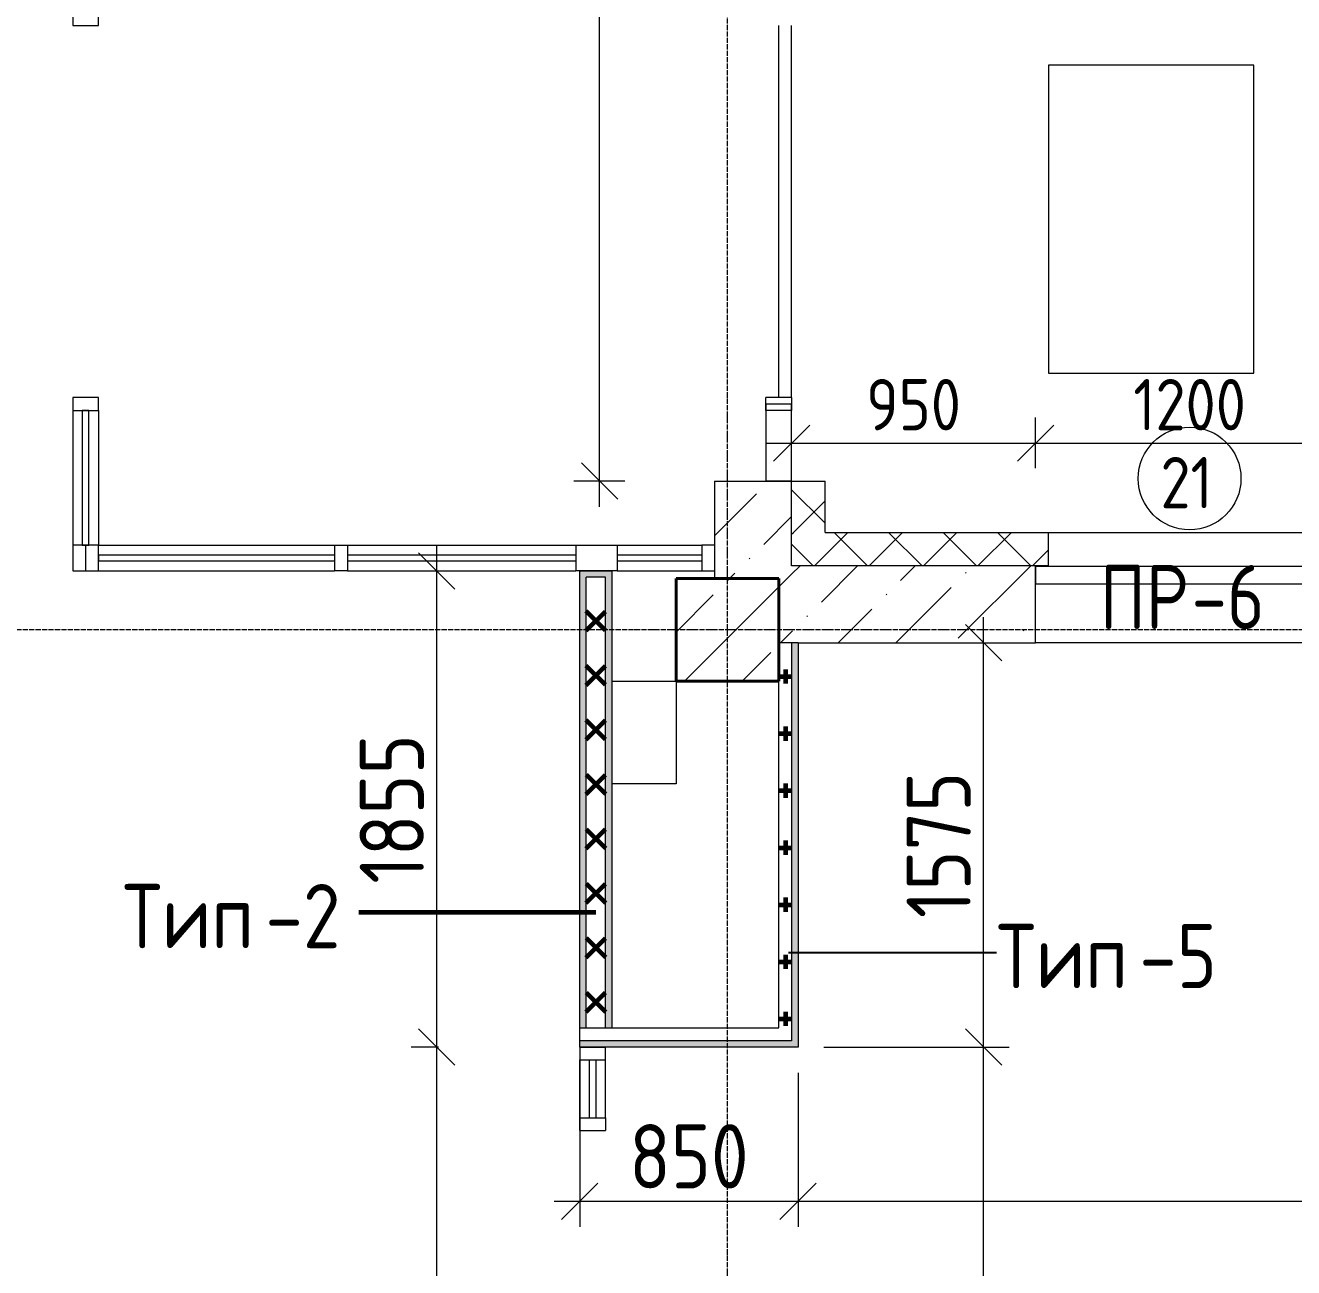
# Model space of a CAD drawing. Header units: millimetres. Extents: x -60946 to 138510, y -262288 to 24501.
# Drawn here: x -4650 to 289, y -41944 to -37105 of the extents above; entities that cross this region are included whole.
import ezdxf

# ---------------------------------------------------------------- set-up
doc = ezdxf.new("R2010")
doc.units = ezdxf.units.MM
doc.linetypes.add('ADSK_Линия сетки', pattern=[25, 20, -2.5, 0, -2.5])
for name, color, linetype, lineweight in [('2)Тип-2', 3, 'Continuous', 60), ('2)Тип-5', 1, 'Continuous', 60), ('_ Окна', 7, 'Continuous', 18), ('Витраж', 7, 'Continuous', 9), ('Марки', 7, 'Continuous', 20), ('Марки окон', 7, 'Continuous', 20), ('Несущие колонны', 7, 'Continuous', 18), ('Окна', 7, 'Continuous', 9), ('Оси', 7, 'Continuous', 9), ('Панели витража', 7, 'Continuous', 9), ('Перекрытие', 7, 'Continuous', 18), ('Размеры', 7, 'Continuous', 9), ('Стены внутренние', 7, 'Continuous', 18), ('Стены наружные', 7, 'Continuous', 18), ('Стены несущие', 7, 'Continuous', 30), ('Стены отделка', 7, 'Continuous', 30), ('Стены штриховка', 7, 'Continuous', 9)]:
    doc.layers.add(name, color=color, linetype=linetype, lineweight=lineweight)
doc.styles.add('GOST Common_2', font='', dxfattribs={"width": 0.9, "height": 250})
doc.styles.add('GOST Common_3', font='', dxfattribs={"width": 0.9, "height": 200})
doc.styles.add('GOST Common_5', font='', dxfattribs={"width": 0.85, "height": 250})
doc.styles.get('GOST Common_2').set_extended_font_data('GOST Common')
doc.styles.get('GOST Common_3').set_extended_font_data('GOST Common')
doc.styles.get('GOST Common_5').set_extended_font_data('GOST Common')
doc.dimstyles.new('ADSK_Основной_2_0', dxfattribs={"dimscale": 304.8, "dimtxt": 201.142999, "dimasz": 0.463911, "dimexe": 0.328084, "dimexo": 0.328084, "dimgap": 0.164042, "dimtad": 1, "dimdec": 3, "dimrnd": 0.001, "dimdsep": 46, "dimtxsty": 'GOST Common_3', "dimblk1": 'OBLIQUE', "dimblk2": 'OBLIQUE', "dimsah": 1, "dimcen": 0.09, "dimdle": 0.328084, "dimazin": 2, "dimtfac": 1, "dimtdec": 4, "dimtix": 1, "dimtmove": 0, "dimatfit": 3, "dimfxl": 1, "dimtvp": 1, "dimtolj": 1, "dimtzin": 0, "dimlwd": 20, "dimlwe": 20, "dimarcsym": 2})
doc.dimstyles.new('ADSK_Основной_2_0_2', dxfattribs={"dimscale": 304.8, "dimtxt": 201.142999, "dimasz": 0.463911, "dimexe": 0.328084, "dimexo": 0.328084, "dimgap": 0.164042, "dimtad": 1, "dimdec": 3, "dimrnd": 0.001, "dimdsep": 46, "dimtxsty": 'GOST Common_3', "dimblk1": 'OBLIQUE', "dimblk2": 'OBLIQUE', "dimsah": 1, "dimcen": 0.09, "dimdle": 0.328084, "dimazin": 2, "dimtfac": 1, "dimtdec": 4, "dimtix": 1, "dimtmove": 0, "dimatfit": 3, "dimfxl": 1, "dimtvp": 1, "dimtolj": 1, "dimtzin": 0, "dimlwd": 20, "dimlwe": 20, "dimarcsym": 2})
doc.dimstyles.new('ADSK_Основной_2_0_3', dxfattribs={"dimscale": 304.8, "dimtxt": 201.142999, "dimasz": 0.463911, "dimexe": 0.328084, "dimexo": 0.328084, "dimgap": 0.164042, "dimtad": 1, "dimdec": 3, "dimrnd": 0.001, "dimdsep": 46, "dimtxsty": 'GOST Common_2', "dimblk1": 'OBLIQUE', "dimblk2": 'OBLIQUE', "dimsah": 1, "dimcen": 0.09, "dimdle": 0.328084, "dimazin": 2, "dimtfac": 1, "dimtdec": 4, "dimtix": 1, "dimtmove": 0, "dimatfit": 3, "dimfxl": 1, "dimtvp": 1, "dimtolj": 1, "dimtzin": 0, "dimlwd": 20, "dimlwe": 20, "dimarcsym": 2})
pattern_1 = [(45, (1283.93, -48864.63), (84.1895, 308.696), [396.875, -79.375, 3.353, -76.022])]
pattern_2 = [(45, (1283.93, -48864.63), (-106.066, 106.066), []), (135, (1283.93, -48864.63), (-106.066, -106.066), [])]
pattern_3 = [(0, (1283.93, -48864.63), (111.125, 111.125), [55.562, -166.687]), (90, (1311.72, -48892.41), (-111.125, 111.125), [55.562, -166.687])]

# ---------------------------------------------------------------- blocks, each defined once
blk = doc.blocks.new('ADSK_КолоннаЖБ_Прямоугольная - 400x400 мм-1807143-Кладочный план 1-го этажа')
at = {"layer": 'Несущие колонны', "lineweight": 40}
for p, q in [((-200, 200), (200, 200)), ((-200, -200), (-200, 200)), ((200, 200), (200, -200)), ((200, -200), (-200, -200))]:
    blk.add_line(p, q, dxfattribs=at)
blk = doc.blocks.new('Прямоугольный импост - 50х100-3396087-Кладочный план 1-го этажа')
at = {"layer": 'Витраж', "lineweight": 18}
for p, q in [((25, 50), (-25, 50)), ((-25, 50), (-25, -50)), ((25, 50), (25, -50)), ((-25, -50), (25, -50))]:
    blk.add_line(p, q, dxfattribs=at)
blk = doc.blocks.new('Прямоугольный импост - 300х100 уширенный профиль-3396091-Кладочный план 1-го этажа')
at = {"layer": 'Витраж', "lineweight": 18}
for p, q in [((0, 50), (-300, 50)), ((-300, 50), (-300, -50)), ((0, 50), (0, -50)), ((-300, -50), (0, -50))]:
    blk.add_line(p, q, dxfattribs=at)
blk = doc.blocks.new('Системная панель - ADSK_Cтеклопакет_25-3521199-Кладочный план 1-го этажа')
at = {"layer": 'Панели витража', "lineweight": 18}
for p, q in [((262.5, 12.5), (-262.5, 12.5)), ((-262.5, 12.5), (-262.5, -12.5)), ((262.5, -12.5), (262.5, 12.5)), ((-262.5, -12.5), (262.5, -12.5))]:
    blk.add_line(p, q, dxfattribs=at)
blk = doc.blocks.new('Прямоугольный импост - 300х100 уширенный профиль-3521195-Кладочный план 1-го этажа')
at = {"layer": 'Витраж'}
for p, q in [((-5750, 10260), (-5750, 9735)), ((-5650, 10260), (-5650, 9735))]:
    blk.add_line(p, q, dxfattribs=at)
blk = doc.blocks.new('Прямоугольный импост - 50х100-V5-Кладочный план 1-го этажа')
at = {"layer": 'Витраж', "lineweight": 18}
for p, q in [((-25, 50), (25, 50)), ((-25, -50), (-25, 50)), ((25, 50), (25, -50)), ((25, -50), (-25, -50))]:
    blk.add_line(p, q, dxfattribs=at)
blk = doc.blocks.new('Квадратный угловой импост - 100х100 мм-3520825-Кладочный план 1-го этажа')
at = {"layer": 'Витраж', "lineweight": 18}
for p, q in [((50, 50), (-50, 50)), ((-50, 50), (-50, -50)), ((50, -50), (50, 50)), ((-50, -50), (50, -50))]:
    blk.add_line(p, q, dxfattribs=at)
blk = doc.blocks.new('ОКНО L01 _СТ_RS - ОК-8_1200х2000h_противоударное-3556847-Кладочный план 1-го этажа')
at = {"layer": '_ Окна'}
for p, q in [((-638.1, 149), (561.9, 149)), ((-638.1, 149), (-638.1, 79)), ((-638.1, 149), (-633.1, 149)), ((561.9, 149), (556.9, 149)), ((561.9, 149), (561.9, 79)), ((-638.1, 79), (561.9, 79)), ((-638.1, 79), (-598.1, 79)), ((561.9, 79), (521.9, 79))]:
    blk.add_line(p, q, dxfattribs=at)
blk = doc.blocks.new('Системная панель - ADSK_стемалит_25-3522521-Кладочный план 1-го этажа')
at = {"layer": 'Панели витража', "lineweight": 18}
for p, q in [((-165, 12.5), (165, 12.5)), ((-165, -12.5), (-165, 12.5)), ((165, -12.5), (165, 12.5)), ((165, -12.5), (-165, -12.5))]:
    blk.add_line(p, q, dxfattribs=at)
blk = doc.blocks.new('Прямоугольный импост - 300х100 уширенный профиль-3525572-Кладочный план 1-го этажа')
at = {"layer": 'Витраж'}
for p, q in [((-3630, 9735), (-3300, 9735)), ((-3630, 9635), (-3300, 9635))]:
    blk.add_line(p, q, dxfattribs=at)
blk = doc.blocks.new('Прямоугольный импост - 50х100 мм-3522522-Кладочный план 1-го этажа')
at = {"layer": 'Витраж', "lineweight": 18}
for p, q in [((-50, 50), (0, 50)), ((-50, -50), (-50, 50)), ((0, 50), (0, -50)), ((0, -50), (-50, -50))]:
    blk.add_line(p, q, dxfattribs=at)
blk = doc.blocks.new('Системная панель - ADSK_Cтеклопакет_25 мм-3217350-Кладочный план 1-го этажа')
at = {"layer": 'Панели витража', "lineweight": 18}
for p, q in [((-112.5, 12.5), (112.5, 12.5)), ((-112.5, -12.5), (-112.5, 12.5)), ((112.5, -12.5), (112.5, 12.5)), ((112.5, -12.5), (-112.5, -12.5))]:
    blk.add_line(p, q, dxfattribs=at)
blk = doc.blocks.new('Прямоугольный импост - 50х100 мм-3217347-Кладочный план 1-го этажа')
at = {"layer": 'Витраж'}
for p, q in [((37450, -420), (37225, -420)), ((37450, -520), (37225, -520))]:
    blk.add_line(p, q, dxfattribs=at)
blk = doc.blocks.new('Прямоугольный импост - 50х100 мм-3213554-Кладочный план 1-го этажа')
at = {"layer": 'Витраж', "lineweight": 18}
for p, q in [((0, 50), (-50, 50)), ((-50, 50), (-50, -50)), ((0, 50), (0, -50)), ((-50, -50), (0, -50))]:
    blk.add_line(p, q, dxfattribs=at)
blk = doc.blocks.new('Прямоугольный импост - 50х100 мм-3213551-Кладочный план 1-го этажа')
at = {"layer": 'Витраж', "lineweight": 18}
for p, q in [((25, 50), (-25, 50)), ((-25, 50), (-25, -50)), ((25, 50), (25, -50)), ((-25, -50), (25, -50))]:
    blk.add_line(p, q, dxfattribs=at)
blk = doc.blocks.new('Системная панель - ADSK_Cтеклопакет_25 мм-3522523-Кладочный план 1-го этажа')
at = {"layer": 'Панели витража', "lineweight": 18}
for p, q in [((-445, 12.5), (445, 12.5)), ((-445, -12.5), (-445, 12.5)), ((445, -12.5), (445, 12.5)), ((445, -12.5), (-445, -12.5))]:
    blk.add_line(p, q, dxfattribs=at)
blk = doc.blocks.new('Прямоугольный импост - 300х100 уширенный профиль-3525573-Кладочный план 1-го этажа')
at = {"layer": 'Витраж'}
for p, q in [((-4680, 9735), (-3790, 9735)), ((-4680, 9635), (-3790, 9635))]:
    blk.add_line(p, q, dxfattribs=at)
blk = doc.blocks.new('Прямоугольный импост - 160х100 уширенный профиль-3525574-Кладочный план 1-го этажа')
at = {"layer": 'Витраж', "lineweight": 18}
for p, q in [((80, 50), (-80, 50)), ((-80, 50), (-80, -50)), ((80, 50), (80, -50)), ((-80, -50), (80, -50))]:
    blk.add_line(p, q, dxfattribs=at)
blk = doc.blocks.new('Системная панель - ADSK_Cтеклопакет_25 мм-3522524-Кладочный план 1-го этажа')
at = {"layer": 'Панели витража', "lineweight": 18}
for p, q in [((-460, 12.5), (460, 12.5)), ((-460, -12.5), (-460, 12.5)), ((460, -12.5), (460, 12.5)), ((460, -12.5), (-460, -12.5))]:
    blk.add_line(p, q, dxfattribs=at)
blk = doc.blocks.new('Прямоугольный импост - 300х100 уширенный профиль-3525555-Кладочный план 1-го этажа')
at = {"layer": 'Витраж'}
for p, q in [((-5650, 9735), (-4730, 9735)), ((-5650, 9635), (-4730, 9635))]:
    blk.add_line(p, q, dxfattribs=at)
blk = doc.blocks.new('Прямоугольный импост - 50х100 мм-3525556-Кладочный план 1-го этажа')
at = {"layer": 'Витраж', "lineweight": 18}
for p, q in [((25, 50), (-25, 50)), ((-25, 50), (-25, -50)), ((25, 50), (25, -50)), ((-25, -50), (25, -50))]:
    blk.add_line(p, q, dxfattribs=at)
blk = doc.blocks.new('Прямоугольный импост - 50х100 мм-3521226-Кладочный план 1-го этажа')
at = {"layer": 'Витраж', "lineweight": 18}
for p, q in [((0, 50), (-50, 50)), ((-50, 50), (-50, -50)), ((0, 50), (0, -50)), ((-50, -50), (0, -50))]:
    blk.add_line(p, q, dxfattribs=at)
blk = doc.blocks.new('_Oblique')
at = {"color": 0, "linetype": 'ByBlock', "lineweight": -2}
blk.add_line((-0.5, -0.5), (0.5, 0.5), dxfattribs=at)
blk = doc.blocks.new('*D4178')
at = {"layer": 'Defpoints', "color": 0, "transparency": 16777216}
for p in [(-716.1, -38732.1), (-716.1, -38930), (-1666.1, -39079.7)]:
    blk.add_point(p, dxfattribs=at)
at = {"layer": 'Размеры', "color": 0, "lineweight": 20, "transparency": 16777216}
for p, q in [((-1666.1, -38979.7), (-1666.1, -38632.1)), ((-716.1, -38830), (-716.1, -38632.1)), ((-1766.1, -38732.1), (-616.1, -38732.1))]:
    blk.add_line(p, q, dxfattribs=at)
at = {"layer": 'Размеры', "color": 0, "lineweight": 20, "transparency": 16777216, "xscale": 141.4, "yscale": 141.4, "zscale": 141.4, "rotation": 180}
blk.add_blockref('_Oblique', (-1666.1, -38732.1), dxfattribs=at)
at = {"layer": 'Размеры', "color": 0, "lineweight": 20, "transparency": 16777216, "xscale": 141.4, "yscale": 141.4, "zscale": 141.4}
blk.add_blockref('_Oblique', (-716.1, -38732.1), dxfattribs=at)
at = {"layer": 'Размеры', "color": 0, "lineweight": 9, "transparency": 16777216, "insert": (-1191.1, -38582.1), "char_height": 200, "width": 454.106, "attachment_point": 5, "style": 'GOST Common_3'}
blk.add_mtext('\\A1;950', dxfattribs=at)
blk = doc.blocks.new('*D4179')
at = {"layer": 'Defpoints', "color": 0, "transparency": 16777216}
for p in [(483.9, -38732.1), (-716.1, -38930), (483.9, -38930)]:
    blk.add_point(p, dxfattribs=at)
at = {"layer": 'Размеры', "color": 0, "lineweight": 20, "transparency": 16777216}
for p, q in [((-716.1, -38830), (-716.1, -38632.1)), ((483.9, -38830), (483.9, -38632.1)), ((-816.1, -38732.1), (583.9, -38732.1))]:
    blk.add_line(p, q, dxfattribs=at)
at = {"layer": 'Размеры', "color": 0, "lineweight": 20, "transparency": 16777216, "xscale": 141.4, "yscale": 141.4, "zscale": 141.4, "rotation": 180}
blk.add_blockref('_Oblique', (-716.1, -38732.1), dxfattribs=at)
at = {"layer": 'Размеры', "color": 0, "lineweight": 20, "transparency": 16777216, "xscale": 141.4, "yscale": 141.4, "zscale": 141.4}
blk.add_blockref('_Oblique', (483.9, -38732.1), dxfattribs=at)
at = {"layer": 'Размеры', "color": 0, "lineweight": 9, "transparency": 16777216, "insert": (-116.1, -38582.1), "char_height": 200, "width": 560.473, "attachment_point": 5, "style": 'GOST Common_3'}
blk.add_mtext('\\A1;1200', dxfattribs=at)
blk = doc.blocks.new('*D4029')
at = {"layer": 'Defpoints', "color": 0, "transparency": 16777216}
for p in [(-2414, -34259.7), (-2116.1, -34259.7), (-2216.1, -38879.7)]:
    blk.add_point(p, dxfattribs=at)
at = {"layer": 'Размеры', "color": 0, "lineweight": 20, "transparency": 16777216}
for p, q in [((-2414, -38979.7), (-2414, -34159.7)), ((-2216.1, -34259.7), (-2514, -34259.7)), ((-2316.1, -38879.7), (-2514, -38879.7))]:
    blk.add_line(p, q, dxfattribs=at)
at = {"layer": 'Размеры', "color": 0, "lineweight": 20, "transparency": 16777216, "xscale": 141.4, "yscale": 141.4, "zscale": 141.4}
for p, rotation in [((-2414, -34259.7), 90), ((-2414, -38879.7), 270)]:
    blk.add_blockref('_Oblique', p, dxfattribs=dict(at, rotation=rotation))
at = {"layer": 'Размеры', "color": 0, "lineweight": 9, "transparency": 16777216, "insert": (-2564, -36569.7), "char_height": 200, "width": 625.93, "attachment_point": 5, "rotation": 90, "style": 'GOST Common_3'}
blk.add_mtext('\\A1;4620', dxfattribs=at)
blk = doc.blocks.new('*D3784')
at = {"layer": 'Defpoints', "color": 0, "transparency": 16777216}
for p in [(-1641.1, -41084.7), (-918.7, -41084.7), (-1018.7, -45184.7)]:
    blk.add_point(p, dxfattribs=at)
at = {"layer": 'Размеры', "color": 0, "lineweight": 20, "transparency": 16777216}
for p, q in [((-918.7, -45284.7), (-918.7, -40984.7)), ((-1541.1, -41084.7), (-818.7, -41084.7)), ((-918.7, -45184.7), (-818.7, -45184.7))]:
    blk.add_line(p, q, dxfattribs=at)
at = {"layer": 'Размеры', "color": 0, "lineweight": 20, "transparency": 16777216, "xscale": 141.4, "yscale": 141.4, "zscale": 141.4}
for p, rotation in [((-918.7, -41084.7), 90), ((-918.7, -45184.7), 270)]:
    blk.add_blockref('_Oblique', p, dxfattribs=dict(at, rotation=rotation))
at = {"layer": 'Размеры', "color": 0, "lineweight": 9, "transparency": 16777216, "insert": (-1093.7, -43134.7), "char_height": 250, "width": 580.928, "attachment_point": 5, "rotation": 90, "style": 'GOST Common_2'}
blk.add_mtext('\\A1;4100', dxfattribs=at)
blk = doc.blocks.new('*D3785')
at = {"layer": 'Defpoints', "color": 0, "transparency": 16777216}
for p in [(-1018.7, -39509.7), (-918.7, -39509.7), (-1641.1, -41084.7)]:
    blk.add_point(p, dxfattribs=at)
at = {"layer": 'Размеры', "color": 0, "lineweight": 20, "transparency": 16777216}
for p, q in [((-918.7, -41184.7), (-918.7, -39409.7)), ((-918.7, -39509.7), (-818.7, -39509.7)), ((-1541.1, -41084.7), (-818.7, -41084.7))]:
    blk.add_line(p, q, dxfattribs=at)
at = {"layer": 'Размеры', "color": 0, "lineweight": 20, "transparency": 16777216, "xscale": 141.4, "yscale": 141.4, "zscale": 141.4}
for p, rotation in [((-918.7, -39509.7), 90), ((-918.7, -41084.7), 270)]:
    blk.add_blockref('_Oblique', p, dxfattribs=dict(at, rotation=rotation))
at = {"layer": 'Размеры', "color": 0, "lineweight": 9, "transparency": 16777216, "insert": (-1093.7, -40297.2), "char_height": 250, "width": 560.473, "attachment_point": 5, "rotation": 90, "style": 'GOST Common_2'}
blk.add_mtext('\\A1;1575', dxfattribs=at)
blk = doc.blocks.new('*D3786')
at = {"layer": 'Defpoints', "color": 0, "transparency": 16777216}
for p in [(-2491.1, -41009.7), (-1641.1, -41084.7), (-1641.1, -41685.2)]:
    blk.add_point(p, dxfattribs=at)
at = {"layer": 'Размеры', "color": 0, "lineweight": 20, "transparency": 16777216}
for p, q in [((-2491.1, -41109.7), (-2491.1, -41785.2)), ((-1641.1, -41184.7), (-1641.1, -41785.2)), ((-2591.1, -41685.2), (-1541.1, -41685.2))]:
    blk.add_line(p, q, dxfattribs=at)
at = {"layer": 'Размеры', "color": 0, "lineweight": 20, "transparency": 16777216, "xscale": 141.4, "yscale": 141.4, "zscale": 141.4, "rotation": 180}
blk.add_blockref('_Oblique', (-2491.1, -41685.2), dxfattribs=at)
at = {"layer": 'Размеры', "color": 0, "lineweight": 20, "transparency": 16777216, "xscale": 141.4, "yscale": 141.4, "zscale": 141.4}
blk.add_blockref('_Oblique', (-1641.1, -41685.2), dxfattribs=at)
at = {"layer": 'Размеры', "color": 0, "lineweight": 9, "transparency": 16777216, "insert": (-2066.1, -41510.2), "char_height": 250, "width": 454.106, "attachment_point": 5, "style": 'GOST Common_2'}
blk.add_mtext('\\A1;850', dxfattribs=at)
blk = doc.blocks.new('*D3787')
at = {"layer": 'Defpoints', "color": 0, "transparency": 16777216}
for p in [(-1641.1, -41084.7), (3658.9, -41585.2), (3658.9, -41685.2)]:
    blk.add_point(p, dxfattribs=at)
at = {"layer": 'Размеры', "color": 0, "lineweight": 20, "transparency": 16777216}
for p, q in [((-1641.1, -41184.7), (-1641.1, -41785.2)), ((-1741.1, -41685.2), (3758.9, -41685.2)), ((3658.9, -41685.2), (3658.9, -41785.2))]:
    blk.add_line(p, q, dxfattribs=at)
at = {"layer": 'Размеры', "color": 0, "lineweight": 20, "transparency": 16777216, "xscale": 141.4, "yscale": 141.4, "zscale": 141.4, "rotation": 180}
blk.add_blockref('_Oblique', (-1641.1, -41685.2), dxfattribs=at)
at = {"layer": 'Размеры', "color": 0, "lineweight": 20, "transparency": 16777216, "xscale": 141.4, "yscale": 141.4, "zscale": 141.4}
blk.add_blockref('_Oblique', (3658.9, -41685.2), dxfattribs=at)
at = {"layer": 'Размеры', "color": 0, "lineweight": 9, "transparency": 16777216, "insert": (1008.9, -41510.2), "char_height": 250, "width": 605.475, "attachment_point": 5, "style": 'GOST Common_2'}
blk.add_mtext('\\A1;5300', dxfattribs=at)
blk = doc.blocks.new('*D3790')
at = {"layer": 'Defpoints', "color": 0, "transparency": 16777216}
for p in [(-3048.3, -41084.7), (-2941.1, -41084.7), (-2491.1, -45184.7)]:
    blk.add_point(p, dxfattribs=at)
at = {"layer": 'Размеры', "color": 0, "lineweight": 20, "transparency": 16777216}
for p, q in [((-3048.3, -45284.7), (-3048.3, -40984.7)), ((-3041.1, -41084.7), (-3148.3, -41084.7)), ((-2591.1, -45184.7), (-3148.3, -45184.7))]:
    blk.add_line(p, q, dxfattribs=at)
at = {"layer": 'Размеры', "color": 0, "lineweight": 20, "transparency": 16777216, "xscale": 141.4, "yscale": 141.4, "zscale": 141.4}
for p, rotation in [((-3048.3, -41084.7), 90), ((-3048.3, -45184.7), 270)]:
    blk.add_blockref('_Oblique', p, dxfattribs=dict(at, rotation=rotation))
at = {"layer": 'Размеры', "color": 0, "lineweight": 9, "transparency": 16777216, "insert": (-3223.3, -43134.7), "char_height": 250, "width": 580.928, "attachment_point": 5, "rotation": 90, "style": 'GOST Common_2'}
blk.add_mtext('\\A1;4100', dxfattribs=at)
blk = doc.blocks.new('*D3791')
at = {"layer": 'Defpoints', "color": 0, "transparency": 16777216}
for p in [(-3148.3, -39229.7), (-3048.3, -39229.7), (-2941.1, -41084.7)]:
    blk.add_point(p, dxfattribs=at)
at = {"layer": 'Размеры', "color": 0, "lineweight": 20, "transparency": 16777216}
for p, q in [((-3048.3, -41184.7), (-3048.3, -39129.7)), ((-3048.3, -39229.7), (-2948.3, -39229.7)), ((-3041.1, -41084.7), (-3148.3, -41084.7))]:
    blk.add_line(p, q, dxfattribs=at)
at = {"layer": 'Размеры', "color": 0, "lineweight": 20, "transparency": 16777216, "xscale": 141.4, "yscale": 141.4, "zscale": 141.4}
for p, rotation in [((-3048.3, -39229.7), 90), ((-3048.3, -41084.7), 270)]:
    blk.add_blockref('_Oblique', p, dxfattribs=dict(at, rotation=rotation))
at = {"layer": 'Размеры', "color": 0, "lineweight": 9, "transparency": 16777216, "insert": (-3223.3, -40157.2), "char_height": 250, "width": 560.473, "attachment_point": 5, "rotation": 90, "style": 'GOST Common_2'}
blk.add_mtext('\\A1;1855', dxfattribs=at)
blk = doc.blocks.new('М_окна1 - Маркировка типоразмера-1510237-Кладочный план 1-го этажа')
at = {"layer": 'Марки окон'}
blk.add_circle((0, 0), 2, dxfattribs=at)

msp = doc.modelspace()

# ---------------------------------------------------------------- hatches: boundary and pattern name
at = {"layer": '2)Тип-2'}
for points in [[(-2466.0657, -41009.6624), (-2466.0657, -39229.6624), (-2491.0657, -39229.6624), (-2491.0657, -41009.6624)], [(-2366.0657, -41009.6624), (-2366.0657, -39229.6624), (-2466.0657, -39229.6624), (-2466.0657, -39254.6624), (-2391.0657, -39254.6624), (-2391.0657, -41009.6624)]]:
    msp.add_hatch(color=256, dxfattribs=at).paths.add_polyline_path(points)
h = msp.add_hatch(dxfattribs=at)
h.set_pattern_fill('FP_4', color=256, style=0, pattern_type=2)
h.set_pattern_definition(pattern_2)
h.paths.add_polyline_path([(-2466.0657, -41009.6624), (-2391.0657, -41009.6624), (-2391.0657, -39254.6624), (-2466.0657, -39254.6624), (-2466.0657, -40973.4427)])
at = {"layer": '2)Тип-5', "true_color": 0xd50000}
h = msp.add_hatch(dxfattribs=at)
h.set_pattern_fill('FP_6', color=12, style=0, pattern_type=2)
h.set_pattern_definition(pattern_3)
h.paths.add_polyline_path([(-1716.0657, -41009.6624), (-1666.0657, -41009.6624), (-1666.0657, -39509.6624), (-1716.0657, -39509.6624), (-1716.0657, -40973.4427)])
for points in [[(-1666.0657, -41059.6624), (-1641.0657, -41059.6624), (-1641.0657, -39509.6624), (-1666.0657, -39509.6624), (-1666.0657, -41009.6624)], [(-1641.0657, -41084.6624), (-1641.0657, -41059.6624), (-2491.0657, -41059.6624), (-2491.0657, -41084.6624)]]:
    msp.add_hatch(color=12, dxfattribs=at).paths.add_polyline_path(points)
h = msp.add_hatch(dxfattribs=at)
h.set_pattern_fill('FP_6', color=12, style=0, pattern_type=2)
h.set_pattern_definition(pattern_3)
h.paths.add_polyline_path([(-2491.0657, -41059.6624), (-1666.0657, -41059.6624), (-1666.0657, -41009.6624), (-2491.0657, -41009.6624)])
at = {"layer": 'Несущие колонны', "lineweight": 9}
h = msp.add_hatch(dxfattribs=at)
h.set_pattern_fill('FP_3', color=256, style=0, pattern_type=2)
h.set_pattern_definition([(45, (1283.93, -48864.63), (-224.506, 224.506), []), (45, (1508.44, -48864.63), (-224.506, 224.506), [396.875, -79.375, 3.353, -76.022])])
h.paths.add_polyline_path([(-2116.0657, -39659.6624), (-1716.0657, -39659.6624), (-1716.0657, -39259.6624), (-2116.0657, -39259.6624)])
at = {"layer": 'Стены внутренние', "lineweight": 9}
h = msp.add_hatch(dxfattribs=at)
h.set_pattern_fill('FP_1', color=256, style=0, pattern_type=2)
h.set_pattern_definition(pattern_1)
h.paths.add_polyline_path([(-1666.0657, -39509.6624), (-1666.0657, -38879.6624), (-1966.0657, -38879.6624), (-1966.0657, -39259.6624), (-1716.0657, -39259.6624), (-1716.0657, -39509.6624)])
h.paths.add_polyline_path([(-1966.0657, -33859.6624), (-1666.0657, -33859.6624), (-1666.0657, -33559.6624), (-1966.0657, -33559.6624)])
h.paths.add_polyline_path([(-1666.0657, -32409.6624), (-1666.0657, -30459.6624), (-1966.0657, -30459.6624), (-1966.0657, -32409.6624)])
h.paths.add_polyline_path([(-1966.0657, -30059.6624), (-1666.0657, -30059.6624), (-1666.0657, -25259.6624), (-1966.0657, -25259.6624), (-1966.0657, -28091.7649)])
h = msp.add_hatch(dxfattribs=at)
h.set_pattern_fill('FP_1', color=256, style=0, pattern_type=2)
h.set_pattern_definition(pattern_1)
h.paths.add_polyline_path([(6483.9343, -39509.6624), (7783.9343, -39509.6624), (7783.9343, -39209.6624), (6483.9343, -39210.6624)])
h.paths.add_polyline_path([(9233.9343, -39509.6624), (9883.9343, -39509.6624), (9883.9343, -39209.6624), (9233.9343, -39209.6624)])
h.paths.add_polyline_path([(1683.9343, -39509.6624), (1683.9343, -39210.6624), (483.9343, -39210.6624), (483.9343, -39509.6624)])
h.paths.add_polyline_path([(-716.0657, -39509.6624), (-716.0657, -39210.6624), (-1666.0657, -39209.6624), (-1666.0657, -39509.6624), (-1250.418, -39509.6624)])
h.paths.add_polyline_path([(4883.9343, -39509.6624), (4883.9343, -39210.6624), (4283.9343, -39209.6624), (4283.9343, -39509.6624)])
h.paths.add_polyline_path([(3783.9343, -39509.6624), (3883.9343, -39509.6624), (3883.9343, -39209.6624), (3283.9343, -39210.6624), (3283.9343, -39509.6624), (3758.9343, -39509.6624)])
at = {"layer": 'Стены наружные', "lineweight": 9}
h = msp.add_hatch(dxfattribs=at)
h.set_pattern_fill('FP_4', color=256, style=0, pattern_type=2)
h.set_pattern_definition(pattern_2)
h.paths.add_polyline_path([(-1666.0657, -39079.6624), (-1536.0657, -39079.6624), (-1536.0657, -38879.6624), (-1666.0657, -38879.6624)])
h.paths.add_polyline_path([(-1536.0657, -34259.6624), (-1536.0657, -33559.6624), (-1666.0657, -33559.6624), (-1666.0657, -34259.6624)])
h.paths.add_polyline_path([(-1536.0657, -32409.6624), (-1536.0657, -25259.6624), (-1666.0657, -25259.6624), (-1666.0657, -32409.6624)])
h = msp.add_hatch(dxfattribs=at)
h.set_pattern_fill('FP_4', color=256, style=0, pattern_type=2)
h.set_pattern_definition(pattern_2)
h.paths.add_polyline_path([(9883.9343, -39209.6624), (9883.9343, -39079.6624), (9233.9343, -39079.6624), (9233.9343, -39209.6624)])
h.paths.add_polyline_path([(7783.9343, -39209.6624), (7783.9343, -39079.6624), (6433.9343, -39079.6624), (6433.9343, -39209.6624)])
h.paths.add_polyline_path([(-666.0657, -39209.6624), (-666.0657, -39079.6624), (-1666.0657, -39079.6624), (-1666.0657, -39209.6624), (-1250.418, -39209.6624)])
h.paths.add_polyline_path([(3883.9343, -39209.6624), (4933.9343, -39209.6624), (4933.9343, -39079.6624), (3233.9343, -39079.6624), (3233.9343, -39209.6624)])
h.paths.add_polyline_path([(1733.9343, -39209.6624), (1733.9343, -39079.6624), (433.9343, -39079.6624), (433.9343, -39209.6624)])

# ---------------------------------------------------------------- linework, layer by layer
at = {"layer": '2)Тип-2'}
msp.add_line((-2428.5657, -40560.4258), (-3351.2891, -40560.4258), dxfattribs=at)
at = {"layer": '2)Тип-5', "lineweight": 25}
msp.add_line((-1678.5657, -40715.949), (-867.9083, -40715.949), dxfattribs=at)
at = {"layer": 'Несущие колонны', "lineweight": 9}
for p, q in [((-1966.0657, -39259.6624), (-2116.0657, -39259.6624)), ((-2116.0657, -39659.6624), (-2116.0657, -39259.6624)), ((-1716.0657, -39259.6624), (-1966.0657, -39259.6624)), ((-1716.0657, -39259.6624), (-1716.0657, -39509.6624)), ((-1716.0657, -39509.6624), (-1716.0657, -39659.6624)), ((-1716.0657, -39659.6624), (-2116.0657, -39659.6624))]:
    msp.add_line(p, q, dxfattribs=at)
at = {"layer": 'Оси', "linetype": 'ADSK_Линия сетки', "lineweight": 5}
for p, q in [((-1916.0657, -59838.5137), (-1916.0657, -24363.7173)), ((63681.4538, -39459.6624), (-23956.1623, -39459.6624))]:
    msp.add_line(p, q, dxfattribs=at)
at = {"layer": 'Перекрытие'}
for p, q in [((-1716.0657, -38554.6624), (-1716.0657, -37104.6624)), ((-1666.0657, -38554.6624), (-1666.0657, -37104.6624)), ((-666.0657, -37259.6624), (-666.0657, -38459.6624)), ((133.9343, -37259.6624), (-666.0657, -37259.6624)), ((133.9343, -38459.6624), (133.9343, -37259.6624)), ((-666.0657, -38459.6624), (133.9343, -38459.6624)), ((-2366.0657, -39659.6624), (-2116.0657, -39659.6624)), ((-2116.0657, -39659.6624), (-2116.0657, -40059.6624)), ((-2116.0657, -40059.6624), (-2366.0657, -40059.6624))]:
    msp.add_line(p, q, dxfattribs=at)
at = {"layer": 'Стены внутренние', "lineweight": 5}
msp.add_line((483.9343, -39509.6624), (-716.0657, -39509.6624), dxfattribs=at)
at = {"layer": 'Стены наружные', "lineweight": 9}
msp.add_line((-666.0657, -39079.6624), (433.9343, -39079.6624), dxfattribs=at)
at = {"layer": 'Стены несущие', "lineweight": 9}
for p, q in [((-1966.0657, -38879.6624), (-1966.0657, -39259.6624)), ((-1966.0657, -38879.6624), (-1666.0657, -38879.6624)), ((-1666.0657, -39209.6624), (-1666.0657, -39079.6624)), ((-716.0657, -39210.6624), (-666.0657, -39210.6624)), ((-716.0657, -39509.6624), (-716.0657, -39210.6624)), ((-666.0657, -39209.6624), (-666.0657, -39210.6624)), ((-2491.0657, -41059.6624), (-2491.0657, -39229.6624)), ((-2491.0657, -39229.6624), (-2366.0657, -39229.6624)), ((-2366.0657, -39229.6624), (-2366.0657, -41009.6624)), ((-1716.0657, -41009.6624), (-1716.0657, -39509.6624)), ((-1641.0657, -39509.6624), (-716.0657, -39509.6624)), ((-2366.0657, -41009.6624), (-1716.0657, -41009.6624))]:
    msp.add_line(p, q, dxfattribs=at)
at = {"layer": 'Стены отделка', "lineweight": 18}
for p, q in [((-1666.0657, -38879.6624), (-1536.0657, -38879.6624)), ((-1536.0657, -39079.6624), (-1536.0657, -38879.6624)), ((-1536.0657, -39079.6624), (-666.0657, -39079.6624)), ((-666.0657, -39209.6624), (-666.0657, -39079.6624)), ((-1641.0657, -39509.6624), (-1641.0657, -41084.6624)), ((-2491.0657, -41084.6624), (-2491.0657, -41059.6624)), ((-1641.0657, -41084.6624), (-2491.0657, -41084.6624))]:
    msp.add_line(p, q, dxfattribs=at)
at = {"layer": 'Стены штриховка', "lineweight": 9}
for p, q in [((-1666.0657, -39079.6624), (-1666.0657, -38879.6624)), ((-666.0657, -39209.6624), (-1666.0657, -39209.6624)), ((-2466.0657, -41009.6624), (-2466.0657, -39254.6624)), ((-2391.0657, -39254.6624), (-2466.0657, -39254.6624)), ((-2391.0657, -41009.6624), (-2391.0657, -39254.6624)), ((-1966.0657, -39259.6624), (-1716.0657, -39259.6624)), ((-1716.0657, -39259.6624), (-1716.0657, -39509.6624)), ((-1641.0657, -39509.6624), (-1716.0657, -39509.6624)), ((-1666.0657, -39509.6624), (-1666.0657, -41059.6624)), ((-2491.0657, -41009.6624), (-2366.0657, -41009.6624)), ((-1666.0657, -41059.6624), (-2491.0657, -41059.6624))]:
    msp.add_line(p, q, dxfattribs=at)

# ---------------------------------------------------------------- block references
at = {"layer": 'Витраж', "extrusion": (0, 0, -1), "rotation": 89.99999999999972}
for p in [(4416.0657, -37079.6624), (4416.0657, -38579.6624)]:
    msp.add_blockref('Прямоугольный импост - 50х100-V5-Кладочный план 1-го этажа', p, dxfattribs=at)
at = {"layer": 'Витраж', "lineweight": 18, "extrusion": (0, 0, -1)}
for name, p, rotation in [('Прямоугольный импост - 50х100-3396087-Кладочный план 1-го этажа', (1716.0657, -38579.6624), 89.99999999999972), ('Прямоугольный импост - 50х100 мм-3213551-Кладочный план 1-го этажа', (2441.0657, -41384.6624), 270.0000000000001)]:
    msp.add_blockref(name, p, dxfattribs=dict(at, rotation=rotation))
at = {"layer": 'Витраж'}
for name, p in [('Прямоугольный импост - 300х100 уширенный профиль-3521195-Кладочный план 1-го этажа', (1283.9343, -48864.6314)), ('Прямоугольный импост - 300х100 уширенный профиль-3525555-Кладочный план 1-го этажа', (1283.9343, -48864.6314)), ('Прямоугольный импост - 300х100 уширенный профиль-3525573-Кладочный план 1-го этажа', (1283.9343, -48864.6314)), ('Прямоугольный импост - 300х100 уширенный профиль-3525572-Кладочный план 1-го этажа', (1283.9343, -48864.6314)), ('Прямоугольный импост - 50х100 мм-3521226-Кладочный план 1-го этажа', (-1966.0657, -39179.6624))]:
    msp.add_blockref(name, p, dxfattribs=at)
for name, p, rotation in [('Прямоугольный импост - 300х100 уширенный профиль-3396091-Кладочный план 1-го этажа', (-1716.0657, -38879.6624), 270.0000000000003), ('Квадратный угловой импост - 100х100 мм-3520825-Кладочный план 1-го этажа', (-4416.0657, -39179.6624), 270.0000000000003), ('Прямоугольный импост - 50х100 мм-3213554-Кладочный план 1-го этажа', (-2441.0657, -41084.6624), 89.99999999999991), ('Прямоугольный импост - 50х100 мм-3217347-Кладочный план 1-го этажа', (-1971.0347, -3909.6624), 270.0000000000001)]:
    msp.add_blockref(name, p, dxfattribs=dict(at, rotation=rotation))
at = {"layer": 'Витраж', "extrusion": (0, 0, -1)}
msp.add_blockref('Прямоугольный импост - 50х100 мм-3522522-Кладочный план 1-го этажа', (4416.0657, -39179.6624), dxfattribs=at)
at = {"layer": 'Витраж', "lineweight": 18, "extrusion": (0, 0, -1)}
for name, p in [('Прямоугольный импост - 50х100 мм-3525556-Кладочный план 1-го этажа', (3421.0657, -39179.6624)), ('Прямоугольный импост - 160х100 уширенный профиль-3525574-Кладочный план 1-го этажа', (2426.0657, -39179.6624))]:
    msp.add_blockref(name, p, dxfattribs=at)
at = {"layer": 'Марки окон', "xscale": 99.99999999999993, "yscale": 99.99999999999993, "zscale": 99.99999999999993}
msp.add_blockref('М_окна1 - Маркировка типоразмера-1510237-Кладочный план 1-го этажа', (-116.0657, -38869.6624), dxfattribs=at)
at = {"layer": 'Несущие колонны', "lineweight": 40, "rotation": 89.9999999999999}
msp.add_blockref('ADSK_КолоннаЖБ_Прямоугольная - 400x400 мм-1807143-Кладочный план 1-го этажа', (-1916.0657, -39459.6624), dxfattribs=at)
at = {"layer": 'Окна'}
msp.add_blockref('ОКНО L01 _СТ_RS - ОК-8_1200х2000h_противоударное-3556847-Кладочный план 1-го этажа', (-77.9657, -39359.6624), dxfattribs=at)
at = {"layer": 'Панели витража', "rotation": 90.00000000000031}
msp.add_blockref('Системная панель - ADSK_Cтеклопакет_25-3521199-Кладочный план 1-го этажа', (-4416.0657, -38867.1624), dxfattribs=at)
at = {"layer": 'Панели витража', "lineweight": 18}
for name, p, rotation in [('Системная панель - ADSK_Cтеклопакет_25 мм-3522524-Кладочный план 1-го этажа', (-3906.0657, -39179.6624), 180), ('Системная панель - ADSK_Cтеклопакет_25 мм-3522523-Кладочный план 1-го этажа', (-2951.0657, -39179.6624), 180), ('Системная панель - ADSK_стемалит_25-3522521-Кладочный план 1-го этажа', (-2181.0657, -39179.6624), 180), ('Системная панель - ADSK_Cтеклопакет_25 мм-3217350-Кладочный план 1-го этажа', (-2441.0657, -41247.1624), 269.9999999999999)]:
    msp.add_blockref(name, p, dxfattribs=dict(at, rotation=rotation))

# ---------------------------------------------------------------- texts
at = {"layer": '2)Тип-2', "color": 116, "lineweight": 9, "true_color": 0x008040, "char_height": 250, "attachment_point": 1, "style": 'GOST Common_3'}
for s, insert, width in [('Тип', (-4271.2891, -40449.4988), 673.4175), ('-2', (-3715.6641, -40449.4988), 432.91125)]:
    msp.add_mtext(s, dxfattribs=dict(at, insert=insert, width=width))
at = {"layer": '2)Тип-5', "color": 116, "lineweight": 25, "true_color": 0x008040, "char_height": 250, "attachment_point": 1, "style": 'GOST Common_3'}
for s, insert, width in [('Тип', (-867.9083, -40605.0219), 673.4175), ('-5', (-312.2833, -40605.0219), 432.91125)]:
    msp.add_mtext(s, dxfattribs=dict(at, insert=insert, width=width))
at = {"layer": 'Марки', "lineweight": 9, "char_height": 250, "attachment_point": 1, "style": 'GOST Common_5'}
for s, insert, width in [('ПР', (-465.9965, -39206.6813), 432.91125), ('-6', (-108.809, -39206.6813), 389.620125)]:
    msp.add_mtext(s, dxfattribs=dict(at, insert=insert, width=width))
at = {"layer": 'Марки окон', "lineweight": 5, "insert": (-229.9231, -38785.8771), "char_height": 200, "width": 266.961937, "attachment_point": 1, "style": 'GOST Common_2'}
msp.add_mtext('21', dxfattribs=at)

# ---------------------------------------------------------------- dimensions: what is measured, and where the dimension line sits
at = {"layer": 'Размеры', "lineweight": 9}
for base, p1, p2, dimstyle, override, picture, middle in [((-2414.0344, -34259.6624), (-2216.0657, -38879.6624), (-2116.0657, -34259.6624), 'ADSK_Основной_2_0_2', {"dimpost": '<>', "dimfxl": 4621.082124}, '*D4029', (-2564.0344, -36569.6624)), ((-3048.3068, -39229.6624), (-2941.0657, -41084.6624), (-3148.2917, -39229.6624), 'ADSK_Основной_2_0_3', {"dimpost": '<>', "dimfxl": 1866.538948}, '*D3791', (-3223.3068, -40157.1624)), ((-918.7113, -39509.6624), (-1641.0657, -41084.6624), (-1018.6962, -39509.6624), 'ADSK_Основной_2_0_3', {"dimpost": '<>', "dimfxl": 1693.507824}, '*D3785', (-1093.7113, -40297.1624)), ((-3048.3068, -41084.6624), (-2491.0657, -45184.6624), (-2941.0657, -41084.6624), 'ADSK_Основной_2_0_3', {"dimpost": '<>', "dimfxl": 4124.621195}, '*D3790', (-3223.3068, -43134.6624)), ((-918.7113, -41084.6624), (-1018.6962, -45184.6624), (-1641.0657, -41084.6624), 'ADSK_Основной_2_0_3', {"dimpost": '<>', "dimfxl": 4146.968019}, '*D3784', (-1093.7113, -43134.6624))]:
    dim = msp.add_linear_dim(base=base, p1=p1, p2=p2, angle=90, dimstyle=dimstyle, override=override, dxfattribs=at)
    dim.commit()
    dim.dimension.update_dxf_attribs({"geometry": picture, "text_midpoint": middle})
for base, p1, p2, dimstyle, override, picture, middle in [((-716.0657, -38732.0831), (-1666.0657, -39079.6624), (-716.0657, -38930.02), 'ADSK_Основной_2_0', {"dimpost": '<>', "dimfxl": 961.713492}, '*D4178', (-1191.0657, -38582.0831)), ((483.9343, -38732.0831), (-716.0657, -38930.02), (483.9343, -38930.02), 'ADSK_Основной_2_0', {"dimpost": '<>', "dimfxl": 1200}, '*D4179', (-116.0657, -38582.0831)), ((-1641.0657, -41685.1775), (-2491.0657, -41009.6624), (-1641.0657, -41084.6624), 'ADSK_Основной_2_0_3', {"dimpost": '<>', "dimfxl": 853.302408}, '*D3786', (-2066.0657, -41510.1775)), ((3658.9343, -41685.1775), (-1641.0657, -41084.6624), (3658.9343, -41585.1926), 'ADSK_Основной_2_0_3', {"dimpost": '<>', "dimfxl": 5323.582488}, '*D3787', (1008.9343, -41510.1775))]:
    dim = msp.add_linear_dim(base=base, p1=p1, p2=p2, dimstyle=dimstyle, override=override, dxfattribs=at)
    dim.commit()
    dim.dimension.update_dxf_attribs({"geometry": picture, "text_midpoint": middle})

doc.saveas('drawing.dxf')
